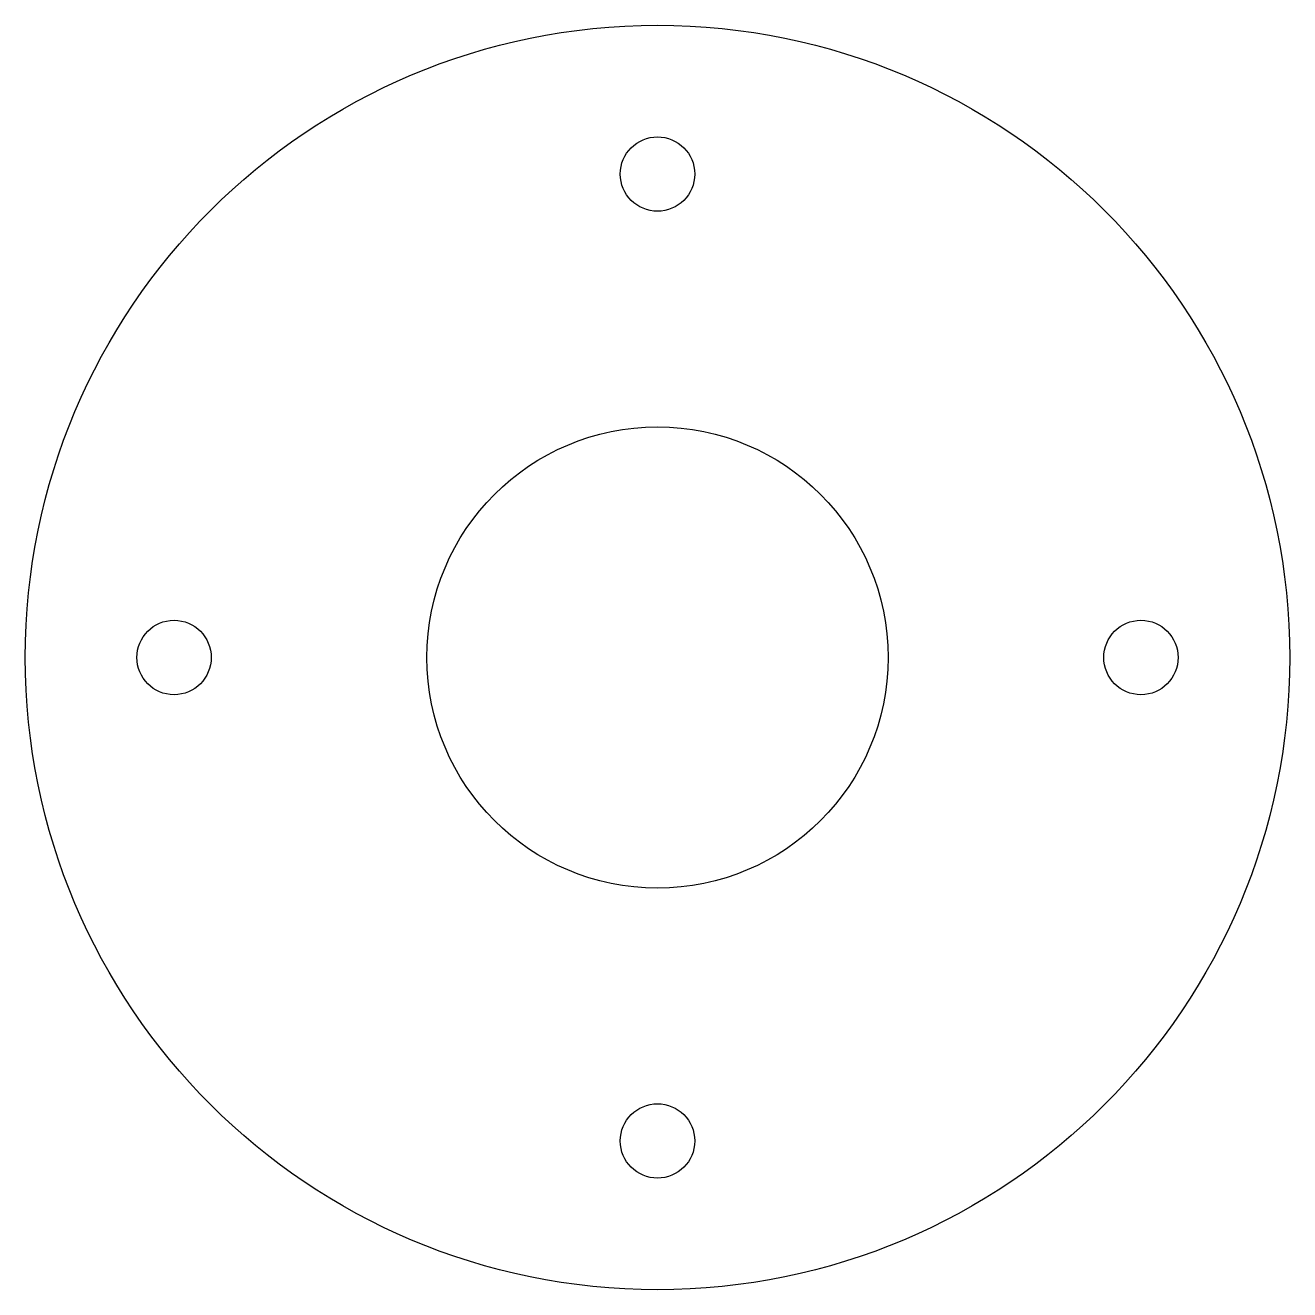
# Model space of a CAD drawing. Extents: x -108 to 108, y -108 to 108.
import ezdxf

# ---------------------------------------------------------------- set-up
doc = ezdxf.new("R2010")
doc.units = 0
doc.layers.get('0').update_dxf_attribs({"linetype": 'continuous'})

# ---------------------------------------------------------------- blocks, each defined once
blk = doc.blocks.new('PAD')
at = {"color": 0}
for centre, radius in [((0, 0), 107.95), ((0, 82.55), 6.35), ((0, 0), 39.37), ((-82.55, 0), 6.35), ((82.55, 0), 6.35), ((0, -82.55), 6.35)]:
    blk.add_circle(centre, radius, dxfattribs=at)

msp = doc.modelspace()

# ---------------------------------------------------------------- block references
at = {"color": 0}
msp.add_blockref('PAD', (0, 0), dxfattribs=at)

doc.saveas('drawing.dxf')
